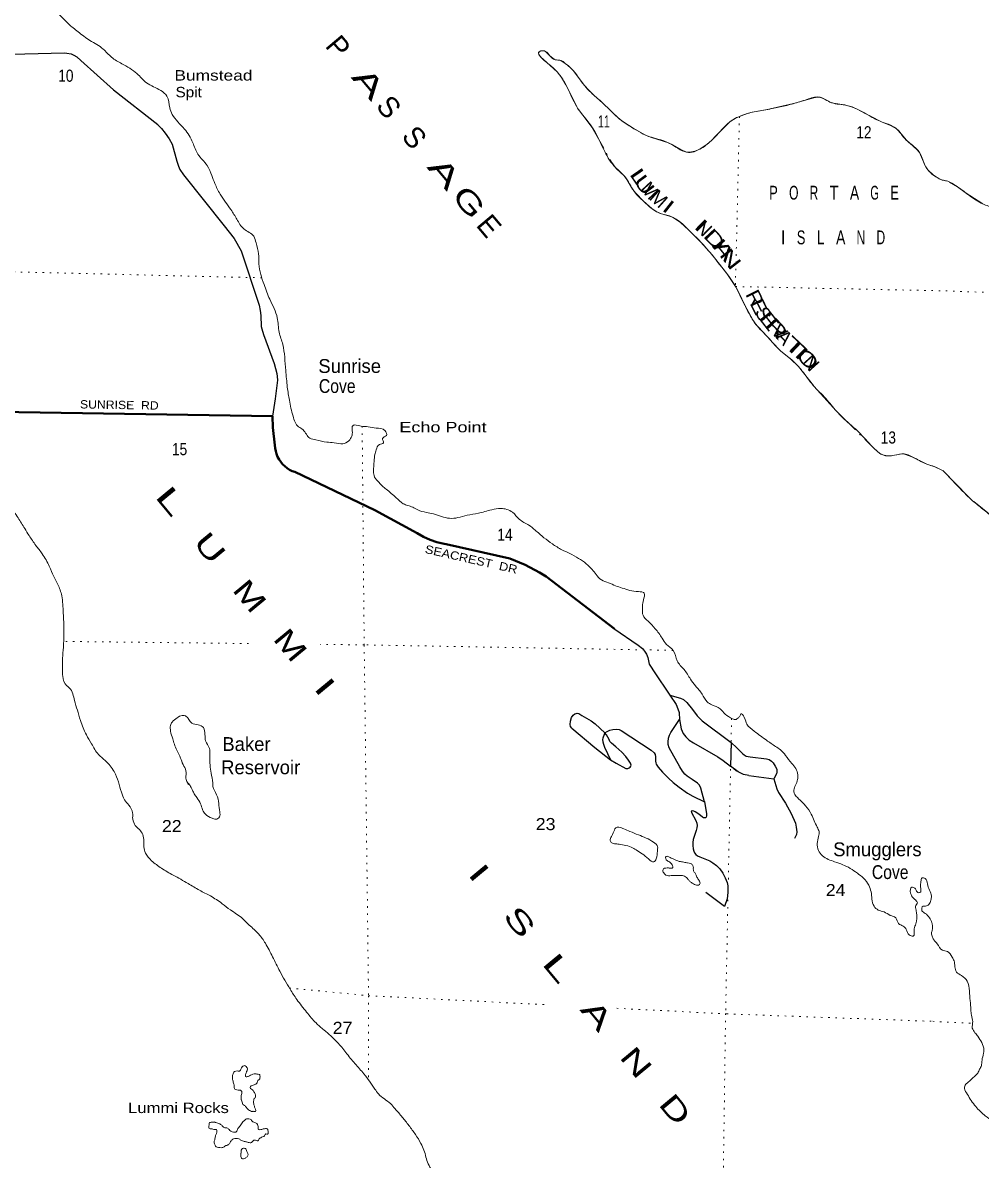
# Model space of a CAD drawing. Header units: feet. Extents: x -489137 to -242534, y 368785 to 558127.
# Drawn here: x -409444 to -395582, y 433304 to 449752 of the extents above; entities that cross this region are included whole.
import ezdxf
from ezdxf.enums import TextEntityAlignment as Align

# ---------------------------------------------------------------- set-up
doc = ezdxf.new("R2010")
doc.units = ezdxf.units.FT
doc.header["$LTSCALE"] = 70
doc.linetypes.add('DOT_DASHED', pattern=[7.7, 5, -1.2, 0.3, -1.2])
doc.linetypes.add('DOTTED', pattern=[1.5, 0.3, -1.2])
for name, color, linetype, lineweight in [('26', 7, 'Continuous', 40), ('27', 7, 'Continuous', 13), ('29', 7, 'Continuous', 25), ('39', 7, 'Continuous', 13), ('44', 7, 'DOT_DASHED', 13), ('7', 7, 'DOTTED', 13)]:
    doc.layers.add(name, color=color, linetype=linetype, lineweight=lineweight)
doc.layers.add('41', color=7, linetype='Continuous')
doc.layers.add('42', color=7, linetype='Continuous')

msp = doc.modelspace()

# ---------------------------------------------------------------- linework, layer by layer
at = {"layer": '26'}
msp.add_lwpolyline([(-400885.96, 440988.29), (-401873.43, 441742.77), (-401969.68, 441803.9), (-402179.75, 441915.49), (-402400.33, 442004.51), (-403318.45, 442213.17), (-403351.94, 442218.19), (-403454.66, 442240.92), (-403554.43, 442274.26), (-403650.17, 442317.85), (-403740.83, 442371.21), (-404352.85, 442703.82), (-405510.98, 443256.17), (-405545.54, 443269.27), (-405584.48, 443288.53), (-405621.2, 443311.75), (-405655.29, 443338.69), (-405686.38, 443369.04), (-405714.13, 443402.47), (-405738.23, 443438.62), (-405758.42, 443477.1), (-405774.47, 443517.47), (-405786.22, 443559.3), (-405793.54, 443602.13), (-405796.33, 443645.48), (-405828.45, 443899.11), (-405834.55, 444061.08), (-409811.39, 444124.15)], dxfattribs=at)
at = {"layer": '29'}
for p, q in [((-409793.38, 449293.39), (-408846.81, 449314.85)), ((-401505.31, 439551.19), (-401170.83, 439269.9)), ((-399200.58, 439343.08), (-399208.24, 439002.05)), ((-401170.83, 439269.9), (-400943.12, 439095.11)), ((-398944.36, 438865.25), (-398581.87, 438817.9)), ((-399294.19, 436970.45), (-399565.86, 437177.38)), ((-399258.23, 437081.81), (-399294.19, 436970.45))]:
    msp.add_line(p, q, dxfattribs=at)
for points in [[(-408846.86, 449314.85), (-408804.79, 449313.44), (-408743.92, 449301.73), (-408704.11, 449282.99), (-408664.31, 449257.22), (-408604.6, 449206.22)], [(-408604.6, 449206.22), (-408134.19, 448784.05), (-407492.09, 448278.76)], [(-407494.09, 448280.34), (-407439.75, 448224.1), (-407383.56, 448156.16), (-407325.02, 448074.17), (-407285.22, 447996.86), (-407214.97, 447748.54), (-407193.9, 447678.26), (-407170.49, 447631.41), (-407121.32, 447551.76), (-406531.28, 446816.16), (-406386.11, 446633.44), (-406283.09, 446455.39), (-406025.53, 445668.26), (-406011.5, 445590.94), (-406002.12, 445518.33)], [(-406002.12, 445518.33), (-405995.11, 445359.02), (-405988.08, 445326.22), (-405962.33, 445241.89), (-405807.8, 444824.9), (-405767.99, 444679.65), (-405763.31, 444635.14), (-405760.97, 444585.94), (-405793.75, 444314.2), (-405834.55, 444061.08)], [(-400894.63, 440994.92), (-400541.95, 440753.38), (-400483.41, 440704.18), (-400450.63, 440666.7), (-400424.88, 440622.19), (-400403.8, 440572.99), (-400382.73, 440479.29), (-400366.34, 440448.83), (-400314.83, 440364.5), (-400085.37, 440029.49)], [(-400085.78, 440030.09), (-399933.19, 439984.99), (-399886.36, 439963.91), (-399839.53, 439921.74), (-399759.92, 439823.35), (-399692.02, 439731.98), (-399661.58, 439699.19), (-399617.09, 439659.36), (-399200.58, 439343.08)], [(-400085.37, 440029.49), (-399996.4, 439895.97), (-399968.31, 439832.72), (-399951.92, 439776.5), (-399944.89, 439673.42)], [(-401503.52, 439549.68), (-401522.46, 439575.64), (-401529.49, 439603.75), (-401524.81, 439650.61), (-401506.07, 439706.83), (-401482.66, 439739.63), (-401461.59, 439758.37), (-401442.85, 439765.4), (-401424.12, 439770.09), (-401403.05, 439763.06), (-401356.22, 439732.6), (-401222.76, 439655.29), (-401166.56, 439615.47), (-401023.73, 439481.93)], [(-399583.71, 438485.11), (-399636.39, 438684.24), (-399658.63, 438725.24), (-399685.56, 438754.52), (-399762.83, 438808.4), (-399833.08, 438857.6), (-399867.03, 438888.06), (-399900.98, 438930.22), (-399940.79, 438991.14), (-400095.32, 439265.24), (-400109.37, 439314.43), (-400111.71, 439351.92), (-400107.03, 439405.8), (-400090.64, 439450.31), (-400069.57, 439490.14), (-399947.81, 439675.21)], [(-399945.15, 439677.29), (-399923.82, 439542.23), (-399909.77, 439509.43), (-399893.38, 439474.29), (-399853.58, 439425.09), (-399832.5, 439401.67), (-399806.75, 439378.24), (-399745.87, 439338.42), (-399389.98, 439134.6), (-399315.05, 439085.41), (-399208.24, 439002.05)], [(-401023.73, 439481.93), (-400990.94, 439504.19), (-400954.65, 439520.59), (-400907.82, 439532.3), (-400860.99, 439535.82), (-400820.01, 439529.96), (-400789.57, 439518.24), (-400355.23, 439234.78), (-400313.08, 439196.12), (-400297.86, 439169.18), (-400292.01, 439138.72), (-400294.35, 439074.3), (-400289.66, 439049.7), (-400281.46, 439029.79), (-400252.21, 438986.45)], [(-401023.73, 439481.93), (-401050.65, 439423.36), (-401056.5, 439405.79), (-401057.67, 439389.4), (-401055.33, 439355.43), (-401044.8, 439319.11), (-401028.41, 439278.12), (-400941.69, 439094.35)], [(-400943.88, 439095.69), (-400860.99, 439045.02), (-400722.84, 438970.05), (-400709.96, 438967.71), (-400691.23, 438968.88), (-400672.5, 438977.08), (-400659.62, 438986.45), (-400647.92, 439004.02), (-400645.57, 439016.9), (-400656.11, 439047.36), (-400681.87, 439090.7), (-400720.5, 439141.07), (-400780.21, 439204.32), (-400866.84, 439280.46), (-400931.23, 439336.68), (-400952.31, 439358.94), (-400965.19, 439388.22), (-401001.48, 439457.33), (-401025.56, 439483.64)], [(-399200.58, 439343.08), (-399116.03, 439265.78), (-399036.42, 439183.79), (-399013, 439165.05), (-398982.57, 439148.65), (-398926.37, 439134.6), (-398689.89, 439106.48), (-398650.08, 439097.11), (-398613.78, 439075.46), (-398591.55, 439050.26), (-398563.45, 439003.41), (-398540.04, 438956.55), (-398536.51, 438939.58), (-398537.7, 438914.38), (-398544.72, 438890.96), (-398581.87, 438817.9)], [(-400252.75, 438987.34), (-400191.32, 438915), (-400107.02, 438828.31), (-400037.95, 438766.23), (-399948.98, 438695.95), (-399829.56, 438613.96), (-399753.46, 438568.27), (-399583.71, 438485.11)], [(-398944.36, 438865.25), (-399020.03, 438881.59), (-399099.64, 438921.41), (-399208.24, 439002.05)], [(-398580.45, 438820.69), (-398539.44, 438676.03), (-398513.69, 438622.14), (-398410.66, 438467.52), (-398331.05, 438315.25), (-398270.17, 438177.03), (-398258.47, 438118.46), (-398249.1, 438052.86), (-398256.13, 438015.38), (-398284.22, 437954.47)], [(-399585.3, 438491.1), (-399555.6, 438311.75), (-399554.42, 438283.64), (-399560.28, 438262.56), (-399571.98, 438254.35), (-399590.72, 438253.18), (-399600.08, 438256.7), (-399614.14, 438264.9), (-399665.65, 438309.41), (-399719.5, 438343.38), (-399739.4, 438351.58), (-399759.31, 438353.92), (-399769.84, 438352.75), (-399775.7, 438349.24), (-399771.02, 438332.84), (-399710.14, 438218.04), (-399697.25, 438179.39), (-399691.41, 438145.42), (-399693.74, 438112.62), (-399703.11, 438070.45), (-399747.6, 437939.26), (-399754.62, 437897.09), (-399754.63, 437852.57), (-399749.94, 437805.72), (-399740.58, 437770.58), (-399728.87, 437748.33), (-399707.8, 437726.07), (-399686.72, 437707.33), (-399653.94, 437690.93), (-399508.77, 437634.7), (-399463.11, 437606.59), (-399410.43, 437564.42), (-399362.43, 437515.22), (-399319.11, 437454.31), (-399283.98, 437387.53), (-399255.89, 437318.43), (-399251.21, 437296.17), (-399248.86, 437269.23), (-399248.86, 437187.23), (-399251.2, 437128.66), (-399258.23, 437081.81)]]:
    msp.add_lwpolyline(points, dxfattribs=at)
msp.add_arc((-400602.53, 437231.39), 2254.43, 48.90067, 51.14434, dxfattribs=at)
at = {"layer": '39'}
for points in [[(-411313.38, 457159.43), (-411432.01, 457018.73), (-411493.96, 456882.71), (-411568.97, 456708.57), (-411668.6, 456518.86), (-411719.81, 456408.87), (-411748.6, 456306.42), (-411778.99, 456139.28), (-411733.46, 455937.91), (-411664.02, 455804.73), (-411629.17, 455743.19), (-411542.33, 455660.14), (-411378.29, 455512.5), (-411277.96, 455402.83), (-411128.66, 455231.27), (-410996.78, 455090.48), (-410903.25, 454950.64), (-410839.27, 454841.86), (-410730.05, 454683.43), (-410656.37, 454558.23), (-410554.47, 454430.32), (-410467.01, 454290.62), (-410382.73, 454185.39), (-410289.06, 454051.61), (-410219.32, 453930.55), (-410174.23, 453874.83), (-410088.26, 453838.33), (-410029.83, 453749.92), (-409985.44, 453665.9), (-409935.19, 453573.64), (-409808.37, 453473.43), (-409759.79, 453395.37), (-409719.54, 453307.41), (-409689.53, 453213.62), (-409682.23, 453100.17), (-409697.84, 452958.96), (-409724.06, 452878.7), (-409760.73, 452784.53), (-409781.35, 452685.92), (-409775.57, 452592.74), (-409748.08, 452478.79), (-409713.38, 452411.18), (-409655.06, 452318.73), (-409572.25, 452235.78), (-409491.27, 452160.97), (-409394.33, 452077.68), (-409406.52, 451993.03), (-409427.79, 451868.14), (-409444.77, 451753.26), (-409496.42, 451625.08), (-409535.56, 451512.77), (-409579.34, 451376.3), (-409637.35, 451236.13), (-409679.1, 451099.61), (-409715.55, 450932.62), (-409742.68, 450815.97), (-409746.02, 450680.53), (-409704.15, 450576.34), (-409586.2, 450443.99), (-409421.56, 450320.6), (-409282.32, 450232.22), (-409111.51, 450031.82), (-408937.22, 449889.99), (-408783.48, 449734.51), (-408644.84, 449621.87), (-408472.23, 449494.24), (-408281.29, 449372.23), (-408160.97, 449253.98), (-408009.77, 449159.24), (-407793.09, 449016.37), (-407652.93, 448883.47), (-407449.58, 448773.29), (-407358.75, 448688.12), (-407318.37, 448523.29), (-407282.36, 448427.34), (-407105.78, 448214.65), (-406985.39, 448017.51), (-406910.69, 447851.84), (-406777.39, 447686.74), (-406710.26, 447541.48), (-406666.57, 447429.15), (-406589.65, 447271.51), (-406433.52, 447049.22), (-406348.07, 446909.57), (-406244.46, 446769.48), (-406103.6, 446664.88), (-406069.6, 446568.98), (-406033.12, 446410.31), (-406028.63, 446264.56), (-405955.21, 445965.42), (-405871.56, 445753), (-405763.01, 445485.35), (-405735.8, 445278.36), (-405683.66, 445099.08), (-405655.85, 444916.35), (-405640.4, 444723.81), (-405618.07, 444482.56)], [(-395978.57, 452408.46), (-395886.44, 452447.25), (-395641.77, 452416.07), (-395474.36, 452404.8), (-395301.39, 452367.12), (-395158.59, 452336.08), (-395024.51, 452270.82), (-394914.16, 452232.31), (-394785.76, 452187.39), (-394704.32, 452115.03), (-394633.16, 452032.76), (-394582.71, 451922.55), (-394504.5, 451785.52), (-394434.02, 451666.84), (-394349.64, 451535.76), (-394286.63, 451449.59), (-394235.05, 451400.06), (-394141.92, 451305.23), (-394084.93, 451221.2), (-394032.31, 451119.05), (-393975.78, 451010.75), (-393892.77, 450914.09), (-393816.01, 450807.43), (-393721.15, 450696.38), (-393653.16, 450660.7), (-393526.62, 450623.9), (-393418.03, 450599.59), (-393311.79, 450557.11), (-393165.86, 450477.46), (-392955.56, 450384.45), (-392903.3, 450371.32), (-392766.78, 450328.26), (-392644.59, 450275.36), (-392584.63, 450241.86), (-392475.57, 450134.58), (-392381.93, 449958.82), (-392300.89, 449757), (-392251.47, 449592.19), (-392191.84, 449433.25), (-392156.29, 449282.87), (-392098.57, 449130.04), (-392075.41, 449072.95), (-392002.48, 448869.26), (-391954.97, 448710.56), (-391911.68, 448541.82), (-391859.37, 448423.48), (-391802.99, 448307.1), (-391763.09, 448172.81), (-391723.73, 448010.22), (-391700.44, 447851.98), (-391675.78, 447659.31), (-391646.77, 447482.75), (-391655.48, 447341.3), (-391594.97, 447121.66), (-391540.42, 447015.42), (-391482.17, 446890.91), (-391431.91, 446770.59), (-391355.48, 446538.51), (-391304.92, 446327.14), (-391228.56, 446091.01), (-391179.1, 445928.23), (-391170.97, 445715.65), (-391137.54, 445452.01), (-391108.03, 445194.52), (-391119.01, 444931.72), (-391167.97, 444689.88), (-391217.47, 444526.95), (-391300.53, 444405.12), (-391438.2, 444171.03), (-391581.51, 443959.3), (-391656.68, 443827.21), (-391779.58, 443627.23), (-391911.62, 443478.01), (-392151.37, 443292.39), (-392358.45, 443126.38), (-392659.75, 442889.33), (-392882.98, 442723.63), (-393101.52, 442592.23), (-393343.87, 442483.54), (-393584.25, 442372.79), (-393698.24, 442324.38), (-393945.36, 442284.56), (-394213.4, 442313.93), (-394439.58, 442314.18), (-394685.87, 442318.85), (-394884.97, 442363.1), (-395065.02, 442453.51), (-395251.44, 442527.86), (-395443.42, 442628.61), (-395598.65, 442750.92), (-395741.8, 442870.98), (-395866.71, 442994.74), (-395967.74, 443099.83), (-396050.89, 443188.4), (-396108.38, 443246.14), (-396142.09, 443279.02)], [(-396067.04, 447462.26), (-395953.86, 447398.65), (-395766.59, 447261.57), (-395582.99, 447144.79), (-395410.51, 447080.82), (-395287.63, 447064.32), (-395217.09, 447056.91), (-395157.1, 447025.43), (-395075.82, 447052.21), (-394960.6, 447058.11), (-394709.44, 447097.85), (-394509.09, 447120.35), (-394369.23, 447148.04), (-394194.06, 447227.66), (-394069.71, 447290.04), (-393951.37, 447354.55), (-393874.63, 447462.34), (-393786.12, 447551.7), (-393734.13, 447631.64), (-393749.2, 447797.82), (-393799.42, 448027.38), (-393804.63, 448288.46), (-393744.78, 448572.58), (-393680.28, 448781.76), (-393623.35, 448910.15), (-393597.08, 449018.9), (-393540.22, 449143.25), (-393434.08, 449311.18), (-393327.76, 449489.21), (-393225.88, 449645.08), (-393112.01, 449794.65), (-393034.1, 449965.14), (-393023.18, 450116.66), (-393047.26, 450232.43), (-393108.1, 450326.65), (-393159.34, 450394.39), (-393225.2, 450436.1), (-393352, 450458.74), (-393431.96, 450502.74), (-393586.65, 450546.14), (-393689, 450580.45), (-393824.79, 450661.93), (-393897.37, 450776.6), (-393993.67, 450918.03), (-394063.88, 451050.86), (-394142.21, 451181.83), (-394226.82, 451300.77), (-394325.37, 451430.1), (-394404, 451544.89), (-394494.13, 451692.26), (-394582.85, 451807.24), (-394637.86, 451889.21), (-394779.19, 451999.11), (-394872.52, 452083.83), (-394994.9, 452126.62), (-395190.99, 452116.18), (-395325.98, 452132.91), (-395443.03, 452137.15), (-395588.57, 452129.8), (-395770.59, 452115.05), (-395875.57, 452117.04), (-395984.44, 452115.56)], [(-415869.65, 451330.65), (-415608.09, 451368.73), (-415430.16, 451374.47), (-415197.97, 451368.76), (-415070.97, 451357.55), (-414851.29, 451335.97), (-414768.81, 451321.8), (-414581.43, 451301.01), (-414416.27, 451280.77), (-414336.15, 451252.51), (-414176.52, 451171.72), (-414041.17, 451089.51), (-413895.73, 451007.05), (-413817.61, 450897.92), (-413749.84, 450778.94), (-413700.76, 450721.1), (-413679.58, 450597.19), (-413683.52, 450437.49), (-413724.43, 450335.34), (-413770.65, 450263.65), (-413840.64, 450210.76), (-413908.62, 450157.82), (-413966.1, 450120.8), (-413963.66, 450056.01), (-413914.83, 449988.06), (-413857.98, 449917.89), (-413701.19, 449885.72), (-413518.05, 449856.94), (-413286.86, 449810.81), (-413046.22, 449738.14), (-412853.88, 449672.73), (-412695.52, 449622.32), (-412574.01, 449552.58), (-412360.21, 449456.3), (-412230.97, 449372.22), (-412109.8, 449288.33), (-411957.68, 449149.07), (-411857.6, 449029.29), (-411810.39, 448977.56), (-411718.29, 448862.02), (-411635.07, 448714.34), (-411513.71, 448474.7), (-411449.35, 448299.16), (-411385.05, 448121.61), (-411334.68, 447952.48), (-411279.42, 447817.62), (-411243.2, 447729.75), (-411170.37, 447570.19), (-411091.78, 447398.35), (-410995.07, 447224.04), (-410921, 446951.17), (-410837.48, 446651.78), (-410805.83, 446460.87), (-410760.12, 446184.65), (-410733.11, 445969.58), (-410677.41, 445689.07), (-410648.37, 445473.95), (-410637.99, 445321.99), (-410615.06, 445104.99), (-410575.08, 444923.99), (-410494.5, 444669.17), (-410378.9, 444441.8), (-410337.03, 444337.61), (-410165.34, 443926.82), (-410138.53, 443703.66), (-410054.43, 443509.44), (-409954.68, 443294.6), (-409852.92, 443079.71), (-409751.97, 442913.39), (-409632.75, 442750.66), (-409511.36, 442593.95), (-409416.22, 442437.89), (-409352.04, 442337.19), (-409254.53, 442195.23), (-409162.63, 442071.61), (-409059.96, 441893.11), (-408996.92, 441745.92), (-408937.13, 441631.18), (-408880.6, 441465.95), (-408858.37, 441220.65), (-408850.75, 441038.42), (-408848.99, 440864.42), (-408859.64, 440678.59), (-408869.44, 440527.13), (-408867.08, 440377.38), (-408866.9, 440302.54), (-408807.66, 440165.56), (-408770.09, 440132.27), (-408693.77, 439950.38), (-408654.72, 439813.89), (-408610.01, 439661.09), (-408524.14, 439456.71), (-408448.59, 439325.39), (-408349.36, 439171.25), (-408250.55, 439081.84), (-408123.16, 438922.96), (-408060.17, 438773.76)], [(-396067.03, 447462.26), (-396129.64, 447473.58), (-396217.57, 447512.15), (-396365.95, 447639.18), (-396496.76, 447905.35), (-396666.8, 448055.17), (-396818.13, 448226.77), (-397043.94, 448327.39), (-397223.46, 448420.81), (-397375.01, 448501.39), (-397525.14, 448557.68), (-397746.44, 448595.48), (-397928.28, 448676.81), (-398102.87, 448642.67), (-398304.4, 448580.87), (-398676.19, 448496.97), (-398891.31, 448457.75), (-399080.68, 448397.68), (-399228.3, 448310.29), (-399371.31, 448164.12), (-399489.39, 448045.66), (-399652, 447924.24), (-399842.94, 447882.41), (-400088.34, 448007.79), (-400434.94, 448125.53), (-400568.52, 448197.59), (-400842.71, 448384.35), (-401073.55, 448608.48), (-401225.82, 448741.68), (-401320.29, 448843.11), (-401504.29, 449082.27), (-401597.24, 449163.44), (-401666.86, 449207.63), (-401745.41, 449217.65), (-401824.77, 449276.24), (-401881.88, 449336.3), (-401983.23, 449322.61), (-401942.68, 449246.78), (-401796.31, 449119.79), (-401670.29, 448987.24), (-401546.36, 448769.78), (-401419.24, 448517.86), (-401221.55, 448260.16), (-401042.07, 447919.98), (-400894.36, 447683.73), (-400742.48, 447534.36), (-400598.56, 447308.33), (-400433.01, 447140.42), (-400278.41, 447019.3), (-400032.06, 446932.33), (-399833.9, 446775.76), (-399573.77, 446510.46), (-399399.17, 446299.85), (-399147.05, 445955.85), (-398969.88, 445603.59), (-398839.79, 445390.03), (-398666.61, 445203.72), (-398501.35, 445023.69), (-398321.16, 444875.64), (-398175.49, 444720.36), (-398013.05, 444508.02), (-397829.87, 444317.43), (-397674.8, 444133.6), (-397485.37, 443950.94), (-397323.4, 443801.32), (-397203.38, 443670.94), (-397098.86, 443567.23), (-397007.53, 443502.28), (-396835.91, 443498.07), (-396698.07, 443516.93), (-396541.98, 443456.46), (-396368.36, 443369.26), (-396262.15, 443334.28), (-396142.09, 443279.02)], [(-405618.07, 444482.56), (-405588.39, 444293.72), (-405535.53, 444061.82), (-405454.47, 443908.13), (-405390.86, 443866.11), (-405292.85, 443744.36), (-405204.56, 443719.94), (-405047.78, 443687.77), (-404940.91, 443679.07), (-404814.01, 443663.82), (-404730.08, 443708.28), (-404686.08, 443771.92), (-404678.08, 443850.61), (-404672.19, 443925.31), (-404551.1, 443920.31), (-404446.31, 443909.64), (-404333.64, 443890.69), (-404203.25, 443853.1), (-404184.76, 443783.87), (-404240.42, 443738.72), (-404227.78, 443677.73), (-404284.92, 443654.86), (-404331.33, 443575.09), (-404351.15, 443508.83), (-404363.64, 443412.04), (-404371.28, 443266.59), (-404357.17, 443183.32), (-404288.45, 443102.74), (-404247.2, 443055.2), (-404187.77, 443007.22), (-404116.53, 442946.81), (-404043.33, 442884.33), (-403940.43, 442796.84), (-403876.42, 442771), (-403804.28, 442746.97), (-403732.49, 442708.8), (-403606.14, 442671.31), (-403505.64, 442650.63), (-403387.36, 442613.34), (-403270.85, 442586.2), (-403153.45, 442595.46), (-403019.24, 442630.59), (-402854.9, 442658.91), (-402763.39, 442682.96), (-402661.69, 442710.8), (-402527.88, 442729.76), (-402445.4, 442715.6), (-402359.58, 442673.03), (-402263.09, 442571.55), (-402123.75, 442487.21), (-402034.59, 442416.25), (-401906, 442305.88), (-401784.98, 442215.93), (-401647.66, 442131.65), (-401533.82, 442078.28), (-401406.3, 442006.38), (-401295.08, 441928.8), (-401210.3, 441843.78), (-401153.4, 441775.64), (-401074.58, 441694.81), (-400970.59, 441651.8), (-400870.58, 441610.91), (-400776.44, 441578.26), (-400664.17, 441543.13), (-400539.33, 441525.91), (-400455.08, 441501.59), (-400452.04, 441461.06), (-400460.92, 441428.91), (-400479.32, 441338.34), (-400482.93, 441273.7), (-400473.01, 441184.46), (-400400.41, 441097.72), (-400295.99, 440989.97), (-400198.38, 440852.05), (-400135.92, 440763.54), (-400037.06, 440676.15), (-399980.23, 440523.05), (-399880.21, 440401.25), (-399786.74, 440259.38), (-399716.4, 440162.59), (-399618.34, 440042.86), (-399546.33, 439931.86), (-399476.66, 439889.69), (-399358.93, 439830.16), (-399284.05, 439753.48), (-399180.61, 439688.24), (-399128.36, 439676.84), (-399103.63, 439696.46), (-399072.6, 439726.04), (-399057.62, 439760.05), (-399010.41, 439708.33), (-398970.45, 439608.23), (-398865.89, 439506.55), (-398687.27, 439376.75), (-398556.16, 439286.55), (-398486.64, 439238.31), (-398411.86, 439157.59)], [(-407044.83, 438738.69), (-407077.81, 438794.11), (-407085.03, 438828.67), (-407084.41, 438935.86), (-407126.63, 439025.9), (-407162.7, 439119.83), (-407214.42, 439234.38), (-407250.73, 439318.2), (-407275.03, 439397.69), (-407306.66, 439507.69), (-407306.63, 439590.62), (-407283.18, 439640.61), (-407213.03, 439699.57), (-407139.39, 439736.19), (-407079.17, 439720.55), (-407041.86, 439677.16), (-406996.77, 439621.44), (-406908.38, 439601.06), (-406832.6, 439560.77), (-406808.8, 439461.07), (-406798.98, 439367.78), (-406745.09, 439259.25), (-406737.39, 439161.97), (-406734.98, 439014.25), (-406719.66, 438898.58), (-406696.75, 438762.49), (-406696.03, 438709.89), (-406640.42, 438589.18), (-406609.24, 438460.98), (-406596.04, 438341.31), (-406597.83, 438268.54), (-406655.27, 438233.54), (-406705.39, 438248.93), (-406802.98, 438305.95), (-406843.78, 438371.68), (-406873.99, 438457.37), (-406926.31, 438547.66), (-406963.32, 438603.18), (-406988.37, 438652.34), (-407009.54, 438695.34), (-407040.64, 438744.65), (-407056.35, 438763.24)], [(-398411.86, 439157.59), (-398321.78, 439042.1), (-398265.02, 438967.89), (-398236.98, 438876.18), (-398238.63, 438809.47), (-398268.99, 438725.26), (-398290.93, 438655), (-398266.63, 438575.52), (-398223.26, 438531.98), (-398040.93, 438307.02), (-397954.66, 438118.81), (-397927.89, 438057.47), (-397933.73, 437984.79), (-397954.39, 437884.16), (-397936.65, 437784.61), (-397877.98, 437706.31), (-397702.34, 437619.06), (-397476.39, 437524.5), (-397373.09, 437453.19), (-397285.9, 437384.3), (-397209.65, 437281.29), (-397175.65, 437185.38), (-397164.12, 437079.92), (-397132.34, 436975.98), (-397071.05, 436921.88), (-396986.89, 436893.52), (-396897.18, 436844.79), (-396819.29, 436808.49), (-396778.88, 436726.59), (-396711.13, 436688.51), (-396665.89, 436638.85), (-396623.32, 436562.97), (-396567.19, 436545.41), (-396550.41, 436652.2), (-396528.52, 436720.43), (-396518.37, 436886.05), (-396530.71, 436959.17), (-396530.06, 436985.45), (-396507.1, 437015.22), (-396522.25, 437056.05), (-396563.75, 437093.48), (-396604.36, 437167.3), (-396588.13, 437251.85), (-396544.06, 437236.61), (-396528.35, 437218.02), (-396499.07, 437176.85), (-396468.83, 437174.08), (-396458.71, 437256.76), (-396454.74, 437335.55), (-396435.32, 437385.64), (-396395.14, 437376.56), (-396360.64, 437300.88), (-396330.58, 437209.11), (-396302.4, 437123.47), (-396311.97, 437063.02), (-396339.71, 437003.02), (-396386.8, 436977.88), (-396423.2, 436976.75), (-396438.93, 436912.41), (-396391.42, 436872.81), (-396332.34, 436810.68), (-396295.78, 436736.96), (-396286.88, 436688.2), (-396290.25, 436633.67), (-396301.54, 436585.4), (-396286.74, 436530.42), (-396263.53, 436481.76)], [(-408060.17, 438773.76), (-408017.33, 438627.07), (-407971.57, 438516.71), (-407910.87, 438438.36), (-407855.07, 438325.74), (-407854.69, 438258.98), (-407828.77, 438163.27), (-407718.8, 438035.16), (-407694.8, 437943.55), (-407693.46, 437834.29), (-407669.41, 437744.69), (-407581.19, 437635.32), (-407438.42, 437526.63), (-407267.17, 437425.33), (-407051.96, 437304.74), (-406888.69, 437207.69), (-406729.11, 437124.88), (-406560.14, 437013.52), (-406441.14, 436923.62), (-406266.41, 436799.98), (-406167.75, 436704.51), (-406031.58, 436573.73), (-405935.84, 436441.92), (-405831.6, 436245.18), (-405725.65, 436036.26), (-405578.49, 435777.78), (-405481.13, 435629.75), (-405338.23, 435444.19), (-405202.66, 435289.15), (-405088, 435187.22), (-404892.4, 435008.46), (-404772.78, 434861.9), (-404639.38, 434700.85), (-404509.71, 434552.03), (-404351.46, 434333.73), (-404298.69, 434261.64), (-404126.38, 434121.88), (-404059.53, 434047.42), (-403955.41, 433927.54), (-403859.42, 433805.84), (-403763.68, 433674.03), (-403686.02, 433546.71), (-403641.97, 433448.54), (-403580.19, 433250.82), (-403534.03, 433156.63), (-403493.3, 433005.95), (-403413.26, 432892.73), (-403307.38, 432762.7), (-403241.58, 432645.79), (-403175.92, 432522.81), (-403085.19, 432433.6), (-403003.26, 432397.2), (-402882.37, 432384.12), (-402668.02, 432310.08), (-402620.96, 432252.28), (-402489.7, 432168.15), (-402327.53, 432026.62), (-402207.66, 431890.17), (-402150.39, 431755.26), (-402041.11, 431598.85), (-401946.64, 431497.41), (-401889.14, 431289.68), (-401846.6, 431130.86), (-401745.23, 430899.8), (-401644.58, 430721.35), (-401525.76, 430542.45), (-401400.53, 430377.56), (-401303.6, 430294.26), (-401239.86, 430175.38), (-401164.86, 430021.83), (-401047.86, 429851.07), (-400959.7, 429739.67), (-400861.19, 429638.14), (-400771.58, 429585.37), (-400704.93, 429502.82), (-400663.93, 429445.18), (-400614.4, 429405.53), (-400527.46, 429326.53), (-400510.78, 429265.43), (-400447.57, 429207.24), (-400315.69, 429066.46), (-400230.17, 429011.76), (-400121.51, 428912), (-400017.9, 428771.91), (-399920.89, 428609.73), (-399806.25, 428424.87), (-399730.81, 428289.51), (-399572.6, 428069.19), (-399373.05, 427805.38), (-399269.28, 427671.35), (-399105.69, 427505.51), (-398929.37, 427282.72), (-398752.91, 427146.91), (-398626.79, 427018.4), (-398527.16, 426880.43), (-398411.08, 426754.19), (-398275.38, 426686.12)], [(-400923.5, 437995.57), (-400887.13, 438077.61), (-400868.16, 438109.51), (-400821.47, 438118.47), (-400749.33, 438094.45), (-400663.36, 438057.95), (-400541.35, 438008.43), (-400427.31, 437963.15), (-400321.74, 437901.89), (-400262.77, 437835.72), (-400266.34, 437773.1), (-400281.2, 437662.22), (-400316.62, 437618.59), (-400392.35, 437660.9), (-400487.46, 437736.06), (-400574.96, 437792.82), (-400642.71, 437830.9), (-400747.05, 437859.76), (-400839.58, 437876.19), (-400900, 437883.74), (-400932, 437896.67), (-400947.06, 437941.54), (-400923.5, 437995.57)], [(-400028.76, 437658.03), (-399948.75, 437625.73), (-399884.39, 437614.03), (-399828.1, 437602.53), (-399783.88, 437593.36), (-399752.28, 437564.26), (-399745, 437531.72), (-399745.8, 437499.37), (-399726.51, 437462.49), (-399707.26, 437423.59), (-399693.78, 437396.96), (-399664.59, 437351.74), (-399649.74, 437298.79), (-399698.69, 437279.76), (-399728.68, 437292.63), (-399760.54, 437311.62), (-399798.25, 437338.84), (-399823.75, 437369.81), (-399843.39, 437392.55), (-399873.23, 437411.48), (-399937.59, 437423.18), (-399980.04, 437422.2), (-400030.57, 437421.42), (-400064.94, 437420.24), (-400103.4, 437417.14), (-400143.53, 437428.24), (-400165.29, 437446.98), (-400180.85, 437471.63), (-400186.26, 437498.06), (-400177.68, 437518.08), (-400145.08, 437529.41), (-400106.66, 437530.49), (-400056.24, 437527.23), (-400046.04, 437531.03), (-400041.65, 437545.08), (-400045.29, 437561.35), (-400060.8, 437588.03), (-400084.43, 437612.88), (-400114.31, 437629.8), (-400134.15, 437644.44), (-400139.96, 437654.7), (-400145.67, 437669), (-400147.24, 437687.24), (-400126.7, 437700.9), (-400100.7, 437690.14), (-400028.76, 437658.03)], [(-396263.73, 436482.07), (-396219.85, 436432.45), (-396142.79, 436341.97), (-396072.47, 436322.43), (-396001.35, 436238.13), (-395976.02, 436189.1), (-395938.71, 436024.52), (-395866.95, 435974.6), (-395785.65, 435894.16), (-395753.99, 435751.94), (-395742.51, 435610.1), (-395732.78, 435482.46), (-395724.24, 435399.35), (-395705.76, 435307.96), (-395711.54, 435215.01), (-395672.41, 435147.51), (-395630.97, 435096.14), (-395574.13, 435004.02), (-395543.84, 434896.22), (-395548.74, 434849.79), (-395570.83, 434749.05), (-395580.38, 434670.33), (-395605.59, 434618.21), (-395632.85, 434564.1), (-395669.99, 434522.32), (-395723.35, 434476.81), (-395764.52, 434435.1), (-395805.5, 434403.51), (-395822.78, 434343.15), (-395782.02, 434255.38), (-395727.12, 434167.34), (-395662.1, 434081.14), (-395594.78, 434009.05), (-395523.28, 433944.98), (-395415.6, 433872.13), (-395319.19, 433843.99), (-395242.51, 433840.52), (-395173.5, 433859.44), (-395073.75, 433902.05), (-395022.52, 433941.54), (-395033.04, 434026.71), (-395078.15, 434098.37), (-395070.5, 434183.2), (-395050.1, 434302.17), (-395015.9, 434402.68), (-394992.45, 434469), (-394947.31, 434506.58), (-394944.26, 434453.92), (-394924.57, 434427.24), (-394874.25, 434418.2), (-394845.03, 434361), (-394822.32, 434279.64), (-394792.6, 434248.73), (-394693.95, 434232.69), (-394660.24, 434199.68), (-394590.07, 434172.05), (-394534.23, 434134.58), (-394489.05, 434066.96), (-394423.95, 433984.8), (-394350.31, 433926.75), (-394308.79, 433879.43), (-394319.52, 433738.02), (-394395.27, 433682.81), (-394443.26, 433600.77), (-394428.81, 433509.46), (-394371.78, 433427.45), (-394287.68, 433389.44), (-394232.4, 433321.63), (-394207.98, 433224.06), (-394169.12, 433142.4), (-394133.99, 433076.99), (-394120.24, 433056.5), (-394113.04, 433009.83), (-394103.12, 432892.3), (-394100.71, 432805.26), (-394110.57, 432710.36), (-394146.02, 432650.34), (-394229.59, 432609.45), (-394316.96, 432580.76), (-394398.47, 432541.85), (-394448.62, 432451.76), (-394448.92, 432328.35), (-394437.21, 432198.65), (-394384.33, 432110.66), (-394325.02, 432042.77), (-394271.46, 431991.17), (-394195.47, 431951.29), (-394127.85, 431895.38), (-394048.01, 431845.31), (-393977.92, 431813.64), (-393928.63, 431749.99), (-393924.39, 431652.8), (-393968.91, 431540.35), (-393985.78, 431502.23), (-393900.41, 431423.73), (-393830.06, 431406.21), (-393749.95, 431370.3)], [(-406286.69, 434179.02), (-406283.22, 434237.59), (-406277.68, 434298.14), (-406295.41, 434316.78), (-406311.56, 434317.18), (-406347.8, 434322.11), (-406375.82, 434332.92), (-406386.74, 434381.73), (-406390.22, 434404.07), (-406399.62, 434432.62), (-406410.39, 434487.49), (-406407.02, 434542.02), (-406379.67, 434585.85), (-406345.1, 434595.12), (-406310.83, 434592.25), (-406287.87, 434622.03), (-406268.85, 434655.95), (-406228.07, 434671.13), (-406204.44, 434646.27), (-406194.74, 434629.85), (-406205.93, 434585.63), (-406221.12, 434543.52), (-406221.82, 434515.22), (-406183.4, 434516.3), (-406150.65, 434533.7), (-406117.99, 434547.06), (-406077.41, 434554.15), (-406059.34, 434549.66), (-406021.08, 434544.67), (-406013.45, 434526.28), (-406014.2, 434495.96), (-406022.93, 434469.88), (-406037.26, 434462.14), (-406056.43, 434422.16), (-406073.03, 434404.36), (-406099.53, 434394.9), (-406126.08, 434383.41), (-406152.72, 434367.89), (-406151.35, 434341.56), (-406119.5, 434322.57), (-406094.25, 434281.5), (-406080.61, 434260.93), (-406077.27, 434232.53), (-406081.96, 434206.35), (-406098.41, 434194.62), (-406103.05, 434170.46), (-406105.97, 434134.12), (-406100.61, 434105.67), (-406087.52, 434062.88), (-406077.93, 434042.41), (-406076.71, 434010.02), (-406092.96, 434006.37), (-406113.05, 434010.91), (-406123.25, 434007.12), (-406151.31, 434015.9), (-406179.13, 434034.79), (-406204.83, 434057.67), (-406228.31, 434088.59), (-406265.87, 434121.87), (-406267.74, 434127.99), (-406286.63, 434184.94)], [(-406672.44, 433856.77), (-406636.35, 433845.77), (-406610.3, 433837.04), (-406582.38, 433822.2), (-406552.79, 433793.15), (-406523.01, 433772.19), (-406492.67, 433773.47), (-406461.01, 433746.4), (-406435.27, 433725.54), (-406397.25, 433710.44), (-406360.86, 433711.57), (-406341.99, 433739.42), (-406318.78, 433779.31), (-406297.99, 433803.07), (-406281.14, 433830.97), (-406260.25, 433858.78), (-406241.68, 433874.5), (-406206.66, 433901.96), (-406176.37, 433901.22), (-406138.26, 433890.17), (-406134.52, 433877.94), (-406090.75, 433850.57), (-406068.74, 433841.94), (-406049.05, 433821.22), (-406039.7, 433790.65), (-406038.58, 433754.22), (-406034.64, 433750.07), (-406014.55, 433745.54), (-405988.2, 433748.93), (-405967.81, 433756.52), (-405931.32, 433761.69), (-405909.16, 433759.13), (-405897.59, 433736.59), (-405896.67, 433692.07), (-405902.98, 433682.11), (-405927.16, 433684.73), (-405937.5, 433674.87), (-405946.08, 433654.85), (-405976.71, 433641.45), (-406003.26, 433629.96), (-406023.9, 433612.27), (-406042.82, 433582.39), (-406068.97, 433587.08), (-406090.98, 433595.71), (-406123.88, 433572.25), (-406134.28, 433560.36), (-406156.59, 433556.87), (-406206.82, 433568.22), (-406253.06, 433577.44), (-406279.05, 433588.2), (-406316.87, 433611.38), (-406357.1, 433618.43), (-406395.66, 433611.29), (-406430.63, 433585.85), (-406445.47, 433557.9), (-406470.44, 433528.17), (-406482.71, 433522.41), (-406507.14, 433514.92), (-406531.76, 433499.34), (-406570.53, 433484.11), (-406614.85, 433489.24), (-406649.02, 433496.15), (-406660.49, 433522.73), (-406677.81, 433557.54), (-406668.68, 433599.8), (-406661.93, 433627.95), (-406650.73, 433672.17), (-406637.72, 433708.26), (-406637.22, 433728.48), (-406640.81, 433746.77), (-406669.03, 433749.49), (-406717.34, 433756.74), (-406735.51, 433757.19), (-406753.33, 433771.78), (-406750.66, 433798.01), (-406749.86, 433830.36), (-406741.34, 433848.35), (-406719.03, 433851.85), (-406673.4, 433854.87)], [(-406287.58, 433406.36), (-406286.89, 433434.66), (-406278.11, 433462.76), (-406253.53, 433476.32), (-406231.32, 433475.77), (-406217.39, 433467.34), (-406207.79, 433446.88), (-406200.42, 433418.38), (-406190.77, 433399.93), (-406191.72, 433361.53), (-406208.17, 433349.79), (-406224.67, 433336.04), (-406251.22, 433324.56), (-406265.35, 433324.9), (-406281.31, 433333.39), (-406288.73, 433359.86), (-406290, 433390.24), (-406287.81, 433413.59)]]:
    msp.add_spline(points, degree=3, dxfattribs=at)
at = {"layer": '44'}
for points in [[(-396067.03, 447462.26), (-396146.03, 447477.38), (-396191, 447496.9), (-396277.94, 447554.71), (-396349.18, 447620.78), (-396373.66, 447648.49), (-396394.9, 447681.74), (-396455.21, 447839.78), (-396473.76, 447875.32), (-396512.25, 447921.04), (-396664.77, 448053.16), (-396738.61, 448146.31), (-396771.67, 448187.13), (-396810.81, 448221.93), (-396872.04, 448255.46), (-397022.78, 448317.02), (-397182.5, 448399.39), (-397393.54, 448510.57), (-397470.73, 448540.61), (-397563.24, 448567.24), (-397718.91, 448589.85), (-397766.71, 448601.99), (-397871.61, 448661.89), (-397909.99, 448675.27), (-397955.75, 448675.29), (-398001.68, 448668.56), (-398295.17, 448583.21), (-398641.64, 448504.24), (-398894.45, 448457.1), (-398982.9, 448433.54), (-399137.41, 448372.59), (-399213.59, 448323.86), (-399419.58, 448115.49), (-399478.79, 448056.23), (-399547.67, 447994.64), (-399645.16, 447928.42), (-399733.99, 447886.76), (-399792.92, 447876.28), (-399813.84, 447876.79), (-399852.84, 447885.68), (-399905.9, 447909.1), (-400041.8, 447986.83), (-400104.49, 448013.72), (-400350.38, 448092.04), (-400437.17, 448126.54), (-400614.4, 448225.45), (-400750.97, 448313.41), (-400817.56, 448363.37), (-401057.8, 448593.92), (-401177.89, 448698.65), (-401258.82, 448774.64), (-401322.07, 448845.15), (-401485.2, 449060.21), (-401551, 449126.53), (-401660.17, 449204.18), (-401676.7, 449211.11), (-401734.55, 449213.64), (-401759.44, 449225.87), (-401822.57, 449274.39), (-401877.5, 449332.43), (-401898.33, 449344.38), (-401949.89, 449344.26), (-401974.76, 449333.5), (-401984.21, 449317.85), (-401978.56, 449293.62), (-401956.9, 449261.44)], [(-401956.9, 449261.44), (-401867.79, 449182.97), (-401709.3, 449035.24), (-401650.83, 448957.84), (-401590.26, 448852.74), (-401403.04, 448491.28), (-401212.37, 448244.39), (-400926.44, 447730.45), (-400862.19, 447646.3), (-400746.04, 447538.72), (-400709.39, 447486.96), (-400627.81, 447347.44), (-400579.85, 447286.76), (-400469.04, 447173.82), (-400344.54, 447066.02), (-400274.92, 447017.09), (-400226.86, 446994.88), (-400091.39, 446959.47), (-400037.78, 446935.92), (-399933.46, 446862.04), (-399814.99, 446757.51), (-399637.99, 446580.92), (-399475.54, 446394.44), (-399263.72, 446125.05), (-399127.9, 445924.03), (-399024.21, 445712.36), (-398859.78, 445414), (-398603.74, 445135.16), (-398487.27, 445009.38), (-398335.37, 444888.65), (-398227.32, 444779.49), (-397953.26, 444444.26), (-397650.48, 444109.16), (-397120.3, 443587.88), (-397053.2, 443526.95), (-397007.26, 443502.19), (-396943.87, 443491.6), (-396860.17, 443496.23), (-396731.17, 443518.11), (-396690.73, 443515.44), (-396584.05, 443476.39), (-396368.78, 443369.44), (-396252.45, 443329.86), (-396151.17, 443283.75)], [(-395558.04, 447131.34), (-395812.23, 447295.57), (-395924.36, 447380.64), (-396040.98, 447447.62)], [(-395414.83, 442609.36), (-395737.78, 442867.3), (-396139.01, 443276.67)]]:
    msp.add_lwpolyline(points, dxfattribs=at)
at = {"layer": '7'}
for p, q in [((-399078.64, 448398.49), (-399137.34, 445939.96)), ((-405987.12, 446063.3), (-410759.19, 446178.56)), ((-399135.76, 445937.38), (-396095.42, 445874.65)), ((-406177.01, 440774.92), (-408852, 440805.76)), ((-396284.31, 435312.32), (-395692.08, 435283.43))]:
    msp.add_line(p, q, dxfattribs=at)
for points in [[(-396095.42, 445874.65), (-393907.94, 445791.9), (-391402.05, 445731.37)], [(-404535.77, 443918.85), (-404506.02, 440755.65), (-404443.4, 435683.13), (-404442.82, 434460.46)], [(-400037.15, 440676.26), (-404506.02, 440755.65), (-405144.28, 440763.01)], [(-399192.74, 439694.77), (-399278.86, 435425.37), (-399356.97, 430092.69), (-399283.41, 427689.3)], [(-405587.88, 435793.45), (-404443.4, 435683.13), (-401828.72, 435550.45)], [(-400852.68, 435500.93), (-399263.78, 435420.3), (-396284.31, 435312.32)]]:
    msp.add_lwpolyline(points, dxfattribs=at)

# ---------------------------------------------------------------- texts
at = {"layer": '27'}
for s, rotation, width, p in [('SUNRISE  RD', 359.091, 1.1, (-408616.98, 444175.22)), ('SEACREST  DR', 347.196, 1.15, (-403635.54, 442086.24))]:
    msp.add_text(s, height=120, rotation=rotation, dxfattribs=dict(at, width=width)).set_placement(p)
at = {"layer": '41'}
for s, p in [('P', (-405082.51, 449410.94)), ('S', (-404349.01, 448540.11)), ('S', (-403979.22, 448101.07)), ('E', (-402900.28, 446820.12))]:
    msp.add_text(s, height=300, rotation=310.107, dxfattribs=at).set_placement(p)
for s, width, p in [('A', 1.75, (-404703.59, 448961.07)), ('A', 1.75, (-403609.42, 447662.04)), ('G', 1.5, (-403254.85, 447241.08))]:
    msp.add_text(s, height=300, rotation=310.107, dxfattribs=dict(at, width=width)).set_placement(p)
for s, p in [('Sunrise', (-405169.38, 444688.1)), ('Baker', (-406558.05, 439222.07)), ('Reservoir', (-406575.72, 438885.75)), ('Smugglers', (-397723.71, 437699.79))]:
    msp.add_text(s, height=200, dxfattribs=at).set_placement(p)
at = {"layer": '41', "width": 0.85}
for p in [(-405161.26, 444398.43), (-397164.17, 437370.21)]:
    msp.add_text('Cove', height=200, dxfattribs=at).set_placement(p)
at = {"layer": '42'}
for s, height, width, p in [('Bumstead', 150, 1.25, (-407250.68, 448916.38)), ('Spit', 150, 1.1, (-407234.35, 448674.55)), ('O', 200, 0.65, (-398360.85, 447194.09)), ('G', 200, 0.6, (-397186.03, 447194.09)), ('P', 200, 0.7, (-398649.83, 447194.09)), ('R', 200, 0.65, (-398065.57, 447194.09)), ('T', 200, 0.8, (-397776.59, 447194.09)), ('A', 200, 0.75, (-397481.31, 447194.09)), ('E', 200, 0.7, (-396897.05, 447194.09)), ('I', 200, 0.85, (-398478.9, 446548.16)), ('S', 200, 0.7, (-398249.77, 446548.16)), ('L', 200, 0.75, (-397960.79, 446548.16)), ('A', 200, 0.75, (-397681.26, 446548.16)), ('N', 200, 0.65, (-397385.98, 446548.16)), ('D', 200, 0.65, (-397097, 446548.16)), ('Echo Point', 150, 1.3, (-403997.66, 443829.95)), ('Lummi Rocks', 150, 1.2, (-407920.83, 433985.78))]:
    msp.add_text(s, height=height, dxfattribs=dict(at, width=width)).set_placement(p)
for s, width, p in [('L', 1.85, (-407546.46, 442900.39)), ('U', 1.5, (-406991.81, 442231.04)), ('M', 1.4, (-406425.1, 441547.14)), ('M', 1.4, (-405837.29, 440837.77)), ('I', 1.7, (-405249.48, 440128.4)), ('I', 1.7, (-403020.33, 437438.27)), ('S', 1.65, (-402513.91, 436827.12)), ('L', 1.85, (-401950.22, 436146.86)), ('A', 1.65, (-401395.57, 435477.51)), ('N', 1.5, (-400825.85, 434789.97)), ('D', 1.5, (-400262.16, 434109.71))]:
    msp.add_text(s, height=300, rotation=309.646, dxfattribs=dict(at, width=width)).set_placement(p)
at = {"layer": '44'}
for s, rotation, width, p in [('L', 304.467, 1.65, (-400608.16, 447462.17)), ('U', 306.503, 1.45, (-400534.09, 447348.56)), ('I', 321.806, 1.55, (-400166.44, 447012.5)), ('I', 315.64, 1.85, (-399704.47, 446748.55)), ('D', 313.229, 1.55, (-399510.45, 446553.06)), ('I', 310.336, 1.65, (-399451.14, 446481.92)), ('A', 308.983, 1.75, (-399380.57, 446396.19)), ('N', 307.814, 1.55, (-399287.39, 446274.77)), ('R', 296.237, 1.2, (-398945.82, 445724.42)), ('E', 296.237, 1.2, (-398887.62, 445602.57)), ('S', 298.069, 1.05, (-398819.96, 445494.04)), ('E', 307.842, 1.5, (-398728.52, 445376.28)), ('R', 313.073, 1.65, (-398612.66, 445257.21)), ('T', 316.818, 1.95, (-398341.28, 444986.11)), ('I', 315.687, 1.85, (-398248.7, 444899.21)), ('O', 314.706, 1.55, (-398164.58, 444818.24))]:
    msp.add_text(s, height=201.6, rotation=rotation, dxfattribs=dict(at, width=width)).set_placement(p, align=Align.CENTER)
for s, rotation, p in [('M', 312.762, (-400448.94, 447258.66)), ('M', 318.05, (-400313.15, 447131.94)), ('N', 315.64, (-399665.65, 446712.3)), ('V', 312.495, (-398576.47, 445216.37)), ('A', 312.606, (-398501.72, 445135.52)), ('N', 312.113, (-398117.96, 444763.87))]:
    msp.add_text(s, height=201.6, rotation=rotation, dxfattribs=at).set_placement(p, align=Align.CENTER)
at = {"layer": '7'}
for s, width, p in [('10', 0.85, (-408931.77, 448898.73)), ('11', 0.65, (-401124.52, 448237.46)), ('12', 0.85, (-397390.43, 448080.83)), ('13', 0.85, (-397036.28, 443667.24)), ('15', 0.85, (-407286.7, 443498.63)), ('14', 0.85, (-402580.48, 442263.1)), ('22', 1.1, (-407432.39, 438048.14)), ('23', 1.1, (-402025.58, 438077.41)), ('24', 1.1, (-397830.88, 437122.59)), ('27', 1.1, (-404962.15, 435130.27))]:
    msp.add_text(s, height=175, dxfattribs=dict(at, width=width)).set_placement(p)

doc.saveas('drawing.dxf')
